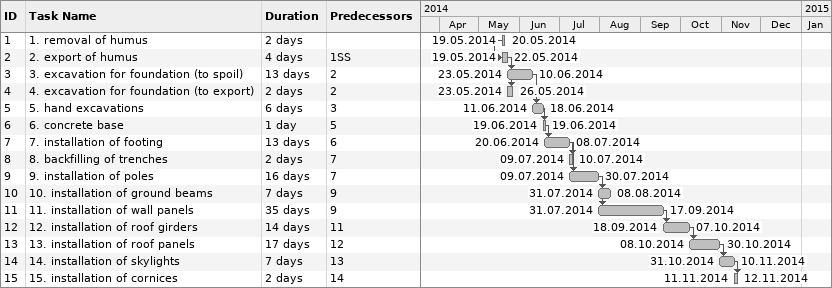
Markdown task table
| ID | Task | Duration | Start | Finish | Predecessors |
|---|---|---|---|---|---|
| 1 | 1. removal of humus | 2d | 2014-05-19 | 2014-05-20 |  |
| 2 | 2. export of humus | 4d | 2014-05-19 | 2014-05-22 | 1SS |
| 3 | 3. excavation for foundation (to spoil) | 13d | 2014-05-23 | 2014-06-10 | 2 |
| 4 | 4. excavation for foundation (to export) | 2d | 2014-05-23 | 2014-05-26 | 2 |
| 5 | 5. hand excavations | 6d | 2014-06-11 | 2014-06-18 | 3 |
| 6 | 6. concrete base | 1d | 2014-06-19 | 2014-06-19 | 5 |
| 7 | 7. installation of footing | 13d | 2014-06-20 | 2014-07-08 | 6 |
| 8 | 8. backfilling of trenches | 2d | 2014-07-09 | 2014-07-10 | 7 |
| 9 | 9. installation of poles | 16d | 2014-07-09 | 2014-07-30 | 7 |
| 10 | 10. installation of ground beams | 7d | 2014-07-31 | 2014-08-08 | 9 |
| 11 | 11. installation of wall panels | 35d | 2014-07-31 | 2014-09-17 | 9 |
| 12 | 12. installation of roof girders | 14d | 2014-09-18 | 2014-10-07 | 11 |
| 13 | 13. installation of roof panels | 17d | 2014-10-08 | 2014-10-30 | 12 |
| 14 | 14. installation of skylights | 7d | 2014-10-31 | 2014-11-10 | 13 |
| 15 | 15. installation of cornices | 2d | 2014-11-11 | 2014-11-12 | 14 |
